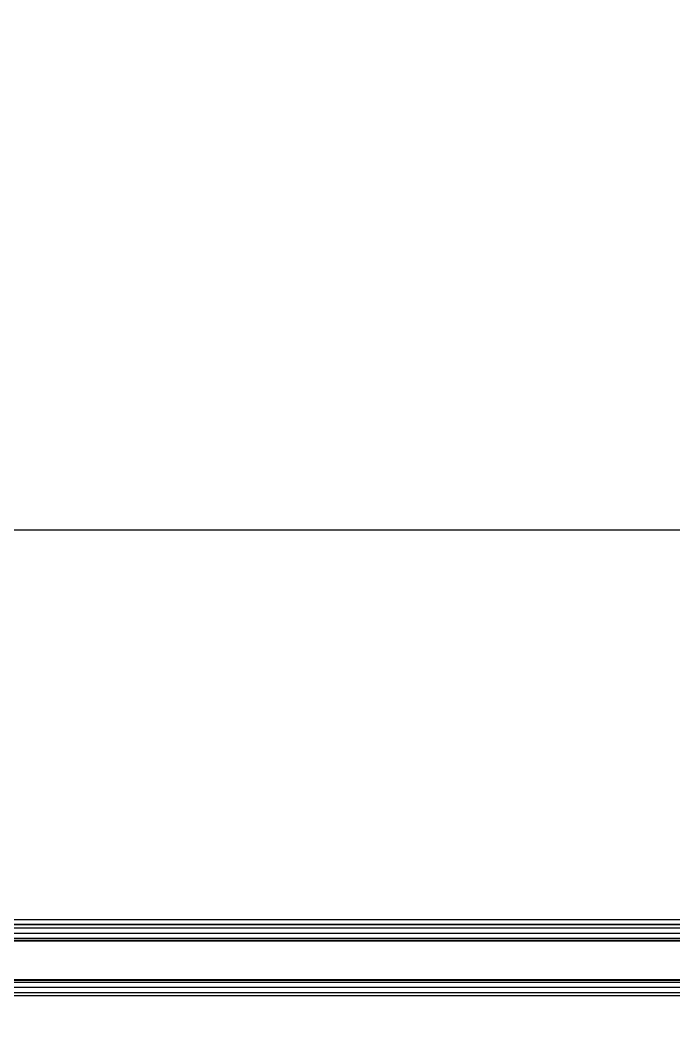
# Model space of a CAD drawing. Header units: inches. Extents: x 21 to 32698, y 13 to 3712.
# Drawn here: x 18589.03 to 18609.15, y 963.47 to 994.77 of the extents above; entities that cross this region are included whole.
import ezdxf

# ---------------------------------------------------------------- set-up
doc = ezdxf.new("R2010")
doc.units = ezdxf.units.IN
doc.header["$MEASUREMENT"] = 0
doc.set_wipeout_variables(frame=1)
doc.linetypes.add('DOT', pattern=[6.35, 0, -6.35])
for name, color, linetype, lineweight in [('Z_MİM_-KM-BEAM-RAY', 8, 'DOT', 25), ('Z_MİM_-KM-GLAZ', 8, 'Continuous', 25), ('Z_MİM_-KM-IZO-THERMAL', 8, 'Continuous', 25), ('Z_MİM_-KM-IZO-THERMAL-ROCKWOOL', 8, 'BATTING', 25), ('Z_MİM_-KM-PAINT', 8, 'Continuous', 25), ('Z_MİM_-KM-WALL', 8, 'Continuous', 25), ('Z_MİM_-KM-WALL-PLASTER', 8, 'Continuous', 25), ('Z_MİM_aksesuar_k', 8, 'Continuous', 25), ('Z_MİM_ALUMINIUM', 8, 'Continuous', 25)]:
    doc.layers.add(name, color=color, linetype=linetype, lineweight=lineweight)
doc.linetypes.add('BATTING', pattern='A,0.00254,-2.54,[134,ltypeshp.shx,S=2.54,R=0,X=-2.54,Y=0],-5.08,[134,ltypeshp.shx,S=2.54,R=180,X=2.54,Y=0],-2.54', length=10.16254)

# ---------------------------------------------------------------- blocks, each defined once
blk = doc.blocks.new('-KM_Kiriş İzi-2K')
at = {"layer": 'Z_MİM_-KM-BEAM-RAY'}
blk.add_line((2749.999, 0), (3475.001, 0), dxfattribs=at)
blk = doc.blocks.new('-KM-AL1 150_900')
blk.add_wipeout([(151.488, -34.02), (151.726, -15.48), (149.45, -15.45), (149.45, 7.15), (9.45, 7.15), (9.45, -15.45), (7.398, -15.45), (7.567, -34.061)])
at = {"layer": 'Z_MİM_aksesuar_k'}
for p, q in [((24.145, -30.605), (73.365, -30.605)), ((73.365, -30.605), (24.145, -30.605)), ((24.145, -30.713), (73.365, -30.713)), ((24.145, -30.872), (73.365, -30.872)), ((24.145, -31.031), (73.365, -31.031)), ((24.145, -31.09), (73.365, -31.09)), ((24.145, -31.105), (73.365, -31.105)), ((24.145, -32.305), (73.365, -32.305)), ((24.145, -32.321), (73.365, -32.321)), ((24.145, -32.38), (73.365, -32.38)), ((24.145, -32.538), (73.365, -32.538)), ((24.145, -32.697), (73.365, -32.697)), ((73.365, -32.805), (24.145, -32.805))]:
    blk.add_line(p, q, dxfattribs=at)
at = {"layer": 'Z_MİM_ALUMINIUM', "elevation": 0.002}
for points in [[(15.193, -18.45), (143.83, -18.45)], [(16.713, -30.45), (142.175, -30.45)]]:
    blk.add_lwpolyline(points, dxfattribs=at)

msp = doc.modelspace()

# ---------------------------------------------------------------- linework, layer by layer
at = {"layer": 'Z_MİM_-KM-IZO-THERMAL'}
msp.add_lwpolyline([(18844.214, 969.583), (17329.214, 969.583), (17329.214, 999.583), (16654.213, 999.583), (16654.213, 969.583), (15319.214, 969.583), (15319.214, 1624.583), (15029.214, 1624.583), (15029.215, 2594.584), (18844.214, 2594.584)], close=True, dxfattribs=at)
at = {"layer": 'Z_MİM_-KM-IZO-THERMAL-ROCKWOOL', "ltscale": 0.45}
msp.add_lwpolyline([(18839.214, 974.583), (17334.214, 974.583), (17334.214, 1004.583), (16649.213, 1004.583), (16649.213, 974.583), (15324.214, 974.583), (15324.214, 1629.583), (15034.214, 1629.583), (15034.215, 2589.584), (18839.214, 2589.584)], close=True, dxfattribs=at)
at = {"layer": 'Z_MİM_-KM-PAINT'}
msp.add_lwpolyline([(18847.214, 966.583), (17326.214, 966.583), (17326.214, 996.583), (16657.213, 996.583), (16657.213, 966.583), (15316.214, 966.583), (15316.214, 1621.583), (15026.214, 1621.583), (15026.215, 2597.584), (18847.214, 2597.584)], close=True, dxfattribs=at)
at = {"layer": 'Z_MİM_-KM-WALL'}
msp.add_lwpolyline([(18831.714, 982.083), (17341.714, 982.083), (17341.714, 1012.083), (16641.713, 1012.083), (16641.713, 982.083), (15331.714, 982.083), (15331.714, 1637.083), (15041.714, 1637.083), (15041.715, 2582.084), (18831.714, 2582.084)], close=True, dxfattribs=at)
at = {"layer": 'Z_MİM_-KM-WALL-PLASTER'}
for points in [[(18846.714, 967.083), (17326.714, 967.083), (17326.714, 997.083), (16656.713, 997.083), (16656.713, 967.083), (15316.714, 967.083), (15316.714, 1622.083), (15026.714, 1622.083), (15026.715, 2597.084), (18846.714, 2597.084)], [(18834.214, 979.583), (17339.214, 979.583), (17339.214, 1009.583), (16644.213, 1009.583), (16644.213, 979.583), (15329.214, 979.583), (15329.214, 1634.583), (15039.214, 1634.583), (15039.215, 2584.584), (18834.214, 2584.584)]]:
    msp.add_lwpolyline(points, close=True, dxfattribs=at)

# ---------------------------------------------------------------- block references
at = {"layer": 'Z_MİM_-KM-BEAM-RAY'}
msp.add_blockref('-KM_Kiriş İzi-2K', (15331.714, 982.083), dxfattribs=at)

# ---------------------------------------------------------------- next in the draw order: block references
at = {"layer": 'Z_MİM_-KM-GLAZ'}
msp.add_blockref('-KM-AL1 150_900', (18542.262, 997.533), dxfattribs=at)

doc.saveas('drawing.dxf')
